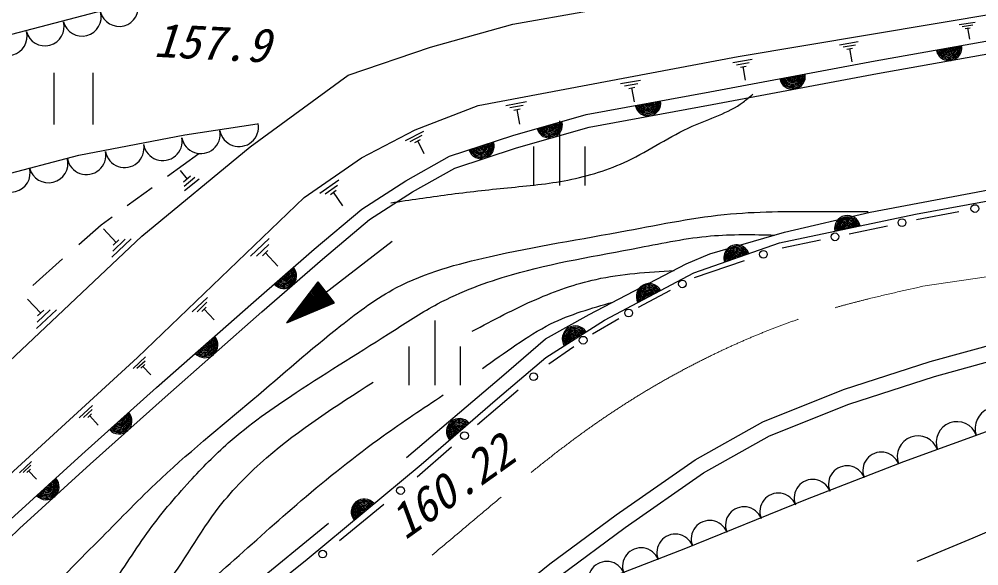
# Model space of a CAD drawing. Units: millimetres, scale not verified. Extents: x 40000 to 680000, y 20000 to 380000.
# Drawn here: x 322410 to 359619, y 296228 to 317414 of the extents above; entities that cross this region are included whole.
import ezdxf
from ezdxf.enums import TextEntityAlignment as Align

# ---------------------------------------------------------------- set-up
doc = ezdxf.new("R2010")
doc.units = ezdxf.units.MM
doc.header["$LTSCALE"] = 1000
doc.linetypes.add('CHAIN', pattern=[18.5, 12, -1.5, 3.5, -1.5])
doc.layers.add('M-BGD', color=7, linetype='Continuous', lineweight=25)
doc.layers.add('M-BMK', color=2, linetype='CHAIN', lineweight=13)
doc.styles.add('ＭＳ ゴシック', font='')
doc.styles.get('ＭＳ ゴシック').set_extended_font_data('MS Gothic')

msp = doc.modelspace()

# ---------------------------------------------------------------- linework, layer by layer
at = {"layer": 'M-BGD'}
for p, q in [((330555, 319036), (316770, 315426)), ((341545, 317216), (350704, 318844)), ((350286, 315972), (365437, 318505)), ((338357, 316334), (341545, 317216)), ((358855, 317205), (359475, 317305)), ((358975, 317135), (359385, 317195)), ((359095, 317055), (359285, 317085)), ((359265, 316635), (359195, 317075)), ((355596, 315798), (361329, 316820)), ((335168, 315249), (338357, 316334)), ((354215, 316425), (354945, 316555)), ((354365, 316345), (354835, 316425)), ((354505, 316255), (354725, 316285)), ((355686, 315306), (361415, 316328)), ((340200, 314073), (350286, 315972)), ((354705, 315755), (354615, 316275)), ((349188, 314603), (355596, 315798)), ((350075, 315735), (350825, 315865)), ((350225, 315645), (350715, 315735)), ((350375, 315555), (350595, 315595)), ((350575, 315055), (350485, 315575)), ((323764, 313332), (323764, 315332)), ((325264, 315332), (325264, 313332)), ((331369, 312467), (335168, 315249)), ((349279, 314112), (355686, 315306)), ((345725, 314915), (346505, 315055)), ((345885, 314825), (346395, 314915)), ((344391, 313720), (349188, 314603)), ((346045, 314725), (346275, 314775)), ((346265, 314205), (346165, 314755)), ((337758, 313123), (340200, 314073)), ((341275, 314075), (342075, 314225)), ((341435, 313985), (341955, 314085)), ((344506, 313233), (349279, 314112)), ((341552, 312903), (344391, 313720)), ((341595, 313885), (341835, 313935)), ((341825, 313345), (341715, 313915)), ((328830, 312927), (331631, 313364)), ((343358, 313474), (343358, 310974)), ((335677, 312038), (337758, 313123)), ((337395, 312715), (338095, 313075)), ((341699, 312425), (344506, 313233)), ((355408, 309940), (372899, 313207)), ((324717, 312139), (328830, 312927)), ((337575, 312675), (338035, 312915)), ((337755, 312635), (337965, 312745)), ((338115, 312195), (337865, 312695)), ((339099, 312102), (341552, 312903)), ((327163, 309007), (331369, 312467)), ((328157, 311325), (329369, 312211)), ((339301, 311642), (341699, 312425)), ((342358, 312474), (342358, 310974)), ((344358, 310974), (344358, 312474)), ((318372, 310476), (324717, 312139)), ((333461, 310500), (335677, 312038)), ((337397, 311151), (339099, 312102)), ((328645, 311545), (328925, 311215)), ((337655, 310722), (339301, 311642)), ((329055, 311325), (328785, 311095)), ((329225, 311275), (328805, 310935)), ((329385, 311215), (328825, 310765)), ((334065, 310665), (334805, 311185)), ((335695, 310050), (337397, 311151)), ((357161, 309861), (364415, 311197)), ((326601, 310187), (327566, 310892)), ((334275, 310645), (334755, 310985)), ((334485, 310625), (334705, 310785)), ((334955, 310185), (334595, 310705)), ((335993, 309647), (337655, 310722)), ((326993, 304304), (333461, 310500)), ((333843, 308498), (335695, 310050)), ((357198, 309646), (358848, 309958)), ((325587, 309445), (326009, 309754)), ((334168, 308118), (335993, 309647)), ((351891, 308742), (357161, 309861)), ((352091, 309157), (355408, 309940)), ((324721, 308676), (325587, 309445)), ((325675, 309285), (326165, 308765)), ((354598, 309097), (356084, 309411)), ((319972, 302223), (327163, 309007)), ((326755, 308895), (326005, 308185)), ((326515, 308885), (326035, 308425)), ((326275, 308865), (326055, 308655)), ((331375, 308225), (332105, 308915)), ((349184, 308325), (352091, 309157)), ((351997, 308548), (353483, 308862)), ((331490, 306445), (333843, 308498)), ((331615, 308235), (332085, 308685)), ((336878, 308799), (332786, 305647)), ((348571, 307588), (351891, 308742)), ((322940, 307095), (324095, 308120)), ((331820, 306069), (334168, 308118)), ((331845, 308245), (332055, 308455)), ((332435, 307845), (331955, 308355)), ((348277, 307926), (349184, 308325)), ((344506, 305965), (348277, 307926)), ((348592, 307401), (350538, 308056)), ((345106, 305747), (348571, 307588)), ((332786, 305647), (334001, 307236)), ((334363, 306303), (333824, 307004)), ((334411, 306323), (333855, 307045)), ((334459, 306343), (333887, 307086)), ((334507, 306363), (333918, 307127)), ((334555, 306383), (333949, 307168)), ((334602, 306403), (333981, 307210)), ((334633, 306416), (334001, 307236)), ((329115, 306065), (329705, 306625)), ((333933, 306124), (333541, 306634)), ((333981, 306144), (333572, 306675)), ((334029, 306164), (333604, 306716)), ((334077, 306184), (333635, 306757)), ((334124, 306204), (333667, 306798)), ((334172, 306224), (333698, 306839)), ((334220, 306244), (333729, 306880)), ((334268, 306264), (333761, 306922)), ((334316, 306284), (333792, 306963)), ((346422, 306248), (347662, 306907)), ((322735, 306565), (323245, 306025)), ((327736, 303141), (331490, 306445)), ((329305, 306075), (329685, 306445)), ((329495, 306085), (329665, 306255)), ((332786, 305647), (334633, 306416)), ((333503, 305945), (333258, 306264)), ((333551, 305965), (333289, 306305)), ((333599, 305985), (333321, 306346)), ((333647, 306005), (333352, 306387)), ((333694, 306025), (333384, 306428)), ((333742, 306045), (333415, 306469)), ((333790, 306065), (333447, 306510)), ((333838, 306084), (333478, 306551)), ((333886, 306104), (333509, 306593)), ((323855, 306155), (323075, 305425)), ((323615, 306145), (323105, 305675)), ((323365, 306135), (323125, 305915)), ((328068, 302768), (331820, 306069)), ((329975, 305755), (329585, 306175)), ((333073, 305766), (332975, 305893)), ((333121, 305786), (333006, 305935)), ((333169, 305806), (333038, 305976)), ((333217, 305826), (333069, 306017)), ((333264, 305846), (333101, 306058)), ((333312, 305866), (333132, 306099)), ((333360, 305885), (333164, 306140)), ((333408, 305905), (333195, 306181)), ((333455, 305925), (333227, 306222)), ((342812, 305023), (344506, 305965)), ((332834, 305667), (332818, 305688)), ((332882, 305686), (332849, 305729)), ((332930, 305706), (332881, 305770)), ((332978, 305726), (332912, 305811)), ((333025, 305746), (332944, 305852)), ((338520, 305734), (338520, 303234)), ((342833, 304303), (345106, 305747)), ((344640, 305219), (345658, 305807)), ((357733, 304142), (361507, 305188)), ((341110, 303558), (342812, 305023)), ((337520, 304734), (337520, 303234)), ((339520, 303234), (339520, 304734)), ((342950, 304062), (343915, 304723)), ((357906, 303567), (361646, 304604)), ((316682, 294851), (326993, 304304)), ((326825, 303875), (327305, 304325)), ((326975, 303885), (327295, 304175)), ((327125, 303885), (327275, 304025)), ((340956, 302715), (342833, 304303)), ((354370, 303058), (357733, 304142)), ((327515, 303625), (327205, 303955)), ((337427, 300430), (341110, 303558)), ((354573, 302493), (357906, 303567)), ((324832, 300538), (327736, 303141)), ((340176, 301710), (341761, 303054)), ((351239, 301813), (354370, 303058)), ((325167, 300167), (328068, 302768)), ((337996, 300153), (340956, 302715)), ((324735, 301965), (325255, 302445)), ((324905, 301975), (325235, 302285)), ((351499, 301271), (354573, 302493)), ((325065, 301975), (325215, 302115)), ((325475, 301685), (325145, 302045)), ((348624, 300335), (351239, 301813)), ((360615, 301679), (356696, 300257)), ((348944, 299827), (351499, 301271)), ((337843, 299671), (339176, 300836)), ((367459, 300758), (359383, 297297)), ((322079, 298035), (324832, 300538)), ((345557, 298203), (348624, 300335)), ((322415, 299835), (322885, 300265)), ((322420, 297669), (325167, 300167)), ((322565, 299845), (322865, 300125)), ((322705, 299845), (322845, 299975)), ((323075, 299585), (322775, 299915)), ((333574, 296482), (337996, 300153)), ((356696, 300257), (352898, 298786)), ((345907, 297716), (348944, 299827)), ((334824, 297209), (336549, 298616)), ((352898, 298786), (348184, 296868)), ((342989, 296302), (345557, 298203)), ((331006, 295106), (334399, 297880)), ((343355, 295826), (345907, 297716)), ((318302, 293753), (322420, 297669)), ((359383, 297297), (357214, 296390)), ((348184, 296868), (343180, 294951)), ((328530, 292447), (333574, 296482)), ((338616, 292823), (342989, 296302))]:
    msp.add_line(p, q, dxfattribs=at)
for centre in [(359466, 310074), (356641, 309528), (354040, 308979), (351267, 308302), (348127, 307154), (346040, 306027), (344278, 304971), (342355, 303558), (339676, 301273), (337196, 299144), (334177, 296682)]:
    msp.add_circle(centre, 150, dxfattribs=at)
for centre, radius, start, end in [((326286, 317879), 744, 194.7007, 14.7007), ((324847, 317502), 744, 194.7007, 14.7007), ((323409, 317125), 744, 194.7007, 14.7007), ((321970, 316747), 744, 194.7007, 14.7007), ((358462, 316309), 500, 190.1067, 10.1067), ((358462, 316309), 500, 190.1067, 10.1067), ((358462, 316309), 450, 190.1067, 10.1067), ((358462, 316309), 400, 190.1067, 10.1067), ((358462, 316309), 350, 190.1067, 10.1067), ((358462, 316309), 300, 190.1067, 10.1067), ((358462, 316309), 250, 190.1067, 10.1067), ((358462, 316309), 200, 190.1067, 10.1067), ((358462, 316309), 150, 190.1067, 10.1067), ((358462, 316309), 100, 190.1067, 10.1067), ((358462, 316309), 50, 190.1067, 10.1067), ((352392, 315201), 500, 190.5635, 10.5635), ((352392, 315201), 500, 190.5635, 10.5635), ((352392, 315201), 450, 190.5635, 10.5635), ((352392, 315201), 400, 190.5635, 10.5635), ((352392, 315201), 350, 190.5635, 10.5635), ((352392, 315201), 300, 190.5635, 10.5635), ((352392, 315201), 250, 190.5635, 10.5635), ((352392, 315201), 200, 190.5635, 10.5635), ((352392, 315201), 150, 190.5635, 10.5635), ((352392, 315201), 100, 190.5635, 10.5635), ((352392, 315201), 50, 190.5635, 10.5635), ((346790, 314162), 500, 190.4322, 10.4322), ((346790, 314162), 500, 190.4322, 10.4322), ((346790, 314162), 450, 190.4322, 10.4322), ((346790, 314162), 400, 190.4322, 10.4322), ((346790, 314162), 350, 190.4322, 10.4322), ((346790, 314162), 300, 190.4322, 10.4322), ((346790, 314162), 250, 190.4322, 10.4322), ((346790, 314162), 200, 190.4322, 10.4322), ((346790, 314162), 150, 190.4322, 10.4322), ((346790, 314162), 100, 190.4322, 10.4322), ((346790, 314162), 50, 190.4322, 10.4322), ((330935, 313229), 752, 190.3943, 10.3943), ((342972, 313311), 500, 196.0559, 16.0559), ((342972, 313311), 500, 196.0559, 16.0559), ((342972, 313311), 450, 196.0559, 16.0559), ((342972, 313311), 400, 196.0559, 16.0559), ((342972, 313311), 350, 196.0559, 16.0559), ((342972, 313311), 300, 196.0559, 16.0559), ((342972, 313311), 250, 196.0559, 16.0559), ((342972, 313311), 200, 196.0559, 16.0559), ((342972, 313311), 150, 196.0559, 16.0559), ((342972, 313311), 100, 196.0559, 16.0559), ((342972, 313311), 50, 196.0559, 16.0559), ((329456, 312957), 752, 190.3943, 10.3943), ((327977, 312686), 752, 190.3943, 10.3943), ((340326, 312502), 500, 198.0834, 18.0834), ((340326, 312502), 500, 198.0834, 18.0834), ((340326, 312502), 450, 198.0834, 18.0834), ((340326, 312502), 400, 198.0834, 18.0834), ((340326, 312502), 350, 198.0834, 18.0834), ((340326, 312502), 300, 198.0834, 18.0834), ((340326, 312502), 250, 198.0834, 18.0834), ((340326, 312502), 200, 198.0834, 18.0834), ((325019, 312144), 752, 190.3943, 10.3943), ((326498, 312415), 752, 190.3943, 10.3943), ((340326, 312502), 150, 198.0834, 18.0834), ((340326, 312502), 100, 198.0834, 18.0834), ((340326, 312502), 50, 198.0834, 18.0834), ((323547, 311827), 755, 193.8348, 13.8348), ((322081, 311466), 755, 193.8348, 13.8348), ((354526, 309302), 500, 11.9875, 191.9875), ((354526, 309302), 500, 11.9875, 191.9875), ((354526, 309302), 450, 11.9875, 191.9875), ((354526, 309302), 400, 11.9875, 191.9875), ((354526, 309302), 350, 11.9875, 191.9875), ((354526, 309302), 300, 11.9875, 191.9875), ((354526, 309302), 250, 11.9875, 191.9875), ((354526, 309302), 200, 11.9875, 191.9875), ((354526, 309302), 150, 11.9875, 191.9875), ((354526, 309302), 100, 11.9875, 191.9875), ((354526, 309302), 50, 11.9875, 191.9875), ((350231, 308165), 500, 19.179, 199.179), ((350231, 308165), 500, 19.179, 199.179), ((350231, 308165), 450, 19.179, 199.179), ((350231, 308165), 400, 19.179, 199.179), ((350231, 308165), 350, 19.179, 199.179), ((350231, 308165), 300, 19.179, 199.179), ((350231, 308165), 250, 19.179, 199.179), ((350231, 308165), 200, 19.179, 199.179), ((350231, 308165), 150, 19.179, 199.179), ((350231, 308165), 100, 19.179, 199.179), ((350231, 308165), 50, 19.179, 199.179), ((332667, 307472), 500, 221.0995, 41.0995), ((332667, 307472), 500, 221.0995, 41.0995), ((332667, 307472), 450, 221.0995, 41.0995), ((332667, 307472), 400, 221.0995, 41.0995), ((332667, 307472), 350, 221.0995, 41.0995), ((332667, 307472), 300, 221.0995, 41.0995), ((332667, 307472), 250, 221.0995, 41.0995), ((332667, 307472), 200, 221.0995, 41.0995), ((332667, 307472), 150, 221.0995, 41.0995), ((332667, 307472), 100, 221.0995, 41.0995), ((332667, 307472), 50, 221.0995, 41.0995), ((346839, 306667), 500, 27.9795, 207.9795), ((346839, 306667), 500, 27.9795, 207.9795), ((346839, 306667), 450, 27.9795, 207.9795), ((346839, 306667), 400, 27.9795, 207.9795), ((346839, 306667), 350, 27.9795, 207.9795), ((346839, 306667), 300, 27.9795, 207.9795), ((346839, 306667), 250, 27.9795, 207.9795), ((346839, 306667), 200, 27.9795, 207.9795), ((346839, 306667), 150, 27.9795, 207.9795), ((346839, 306667), 100, 27.9795, 207.9795), ((346839, 306667), 50, 27.9795, 207.9795), ((343969, 305025), 500, 32.4123, 212.4123), ((343969, 305025), 500, 32.4123, 212.4123), ((329613, 304793), 500, 221.3478, 41.3478), ((329613, 304793), 500, 221.3478, 41.3478), ((343969, 305025), 450, 32.4123, 212.4123), ((343969, 305025), 400, 32.4123, 212.4123), ((343969, 305025), 350, 32.4123, 212.4123), ((343969, 305025), 300, 32.4123, 212.4123), ((343969, 305025), 250, 32.4123, 212.4123), ((343969, 305025), 200, 32.4123, 212.4123), ((343969, 305025), 150, 32.4123, 212.4123), ((343969, 305025), 100, 32.4123, 212.4123), ((329613, 304793), 450, 221.3478, 41.3478), ((329613, 304793), 400, 221.3478, 41.3478), ((329613, 304793), 350, 221.3478, 41.3478), ((329613, 304793), 300, 221.3478, 41.3478), ((329613, 304793), 250, 221.3478, 41.3478), ((329613, 304793), 200, 221.3478, 41.3478), ((329613, 304793), 150, 221.3478, 41.3478), ((329613, 304793), 100, 221.3478, 41.3478), ((329613, 304793), 50, 221.3478, 41.3478), ((343969, 305025), 50, 32.4123, 212.4123), ((326284, 301840), 500, 221.8779, 41.8779), ((326284, 301840), 500, 221.8779, 41.8779), ((360277, 301561), 803, 20.0521, 200.0521), ((326284, 301840), 450, 221.8779, 41.8779), ((326284, 301840), 400, 221.8779, 41.8779), ((326284, 301840), 350, 221.8779, 41.8779), ((326284, 301840), 300, 221.8779, 41.8779), ((326284, 301840), 250, 221.8779, 41.8779), ((326284, 301840), 200, 221.8779, 41.8779), ((326284, 301840), 150, 221.8779, 41.8779), ((326284, 301840), 100, 221.8779, 41.8779), ((326284, 301840), 50, 221.8779, 41.8779), ((339476, 301434), 500, 40.8878, 220.8878), ((339476, 301434), 500, 40.8878, 220.8878), ((339476, 301434), 450, 40.8878, 220.8878), ((339476, 301434), 400, 40.8878, 220.8878), ((339476, 301434), 350, 40.8878, 220.8878), ((358768, 301010), 803, 20.0521, 200.0521), ((339476, 301434), 300, 40.8878, 220.8878), ((339476, 301434), 250, 40.8878, 220.8878), ((339476, 301434), 200, 40.8878, 220.8878), ((339476, 301434), 150, 40.8878, 220.8878), ((339476, 301434), 100, 40.8878, 220.8878), ((339476, 301434), 50, 40.8878, 220.8878), ((357259, 300460), 803, 20.0521, 200.0521), ((355838, 299919), 716, 21.7005, 201.7005), ((354507, 299389), 716, 21.7005, 201.7005), ((323456, 299287), 500, 222.2737, 42.2737), ((323456, 299287), 500, 222.2737, 42.2737), ((323456, 299287), 450, 222.2737, 42.2737), ((323456, 299287), 400, 222.2737, 42.2737), ((353176, 298860), 716, 21.7005, 201.7005), ((323456, 299287), 350, 222.2737, 42.2737), ((323456, 299287), 300, 222.2737, 42.2737), ((323456, 299287), 250, 222.2737, 42.2737), ((323456, 299287), 200, 222.2737, 42.2737), ((323456, 299287), 150, 222.2737, 42.2737), ((323456, 299287), 100, 222.2737, 42.2737), ((323456, 299287), 50, 222.2737, 42.2737), ((335785, 298317), 500, 39.6925, 219.6925), ((335785, 298317), 500, 39.6925, 219.6925), ((351845, 298330), 716, 21.7005, 201.7005), ((335785, 298317), 450, 39.6925, 219.6925), ((335785, 298317), 400, 39.6925, 219.6925), ((335785, 298317), 350, 39.6925, 219.6925), ((335785, 298317), 300, 39.6925, 219.6925), ((335785, 298317), 250, 39.6925, 219.6925), ((335785, 298317), 200, 39.6925, 219.6925), ((335785, 298317), 150, 39.6925, 219.6925), ((350513, 297800), 716, 21.7005, 201.7005), ((335785, 298317), 100, 39.6925, 219.6925), ((335785, 298317), 50, 39.6925, 219.6925), ((349182, 297270), 716, 21.7005, 201.7005), ((347851, 296741), 716, 21.7005, 201.7005), ((346520, 296211), 716, 21.7005, 201.7005), ((345189, 295681), 716, 21.7005, 201.7005)]:
    msp.add_arc(centre, radius, start, end, dxfattribs=at)
for points, knots in [([(336824, 310300), (337559, 310410), (338293, 310519), (339029, 310615), (339800, 310716), (340574, 310803), (341349, 310880), (342130, 310959), (342913, 311028), (343685, 311179), (344485, 311334), (345273, 311577), (346006, 311925), (346859, 312330), (347638, 312879), (348508, 313267), (349176, 313564), (349899, 313766), (350480, 314195), (350612, 314292), (350737, 314401), (350861, 314510)], [0, 0, 0, 0, 1, 1, 1, 2, 2, 2, 3, 3, 3, 4, 4, 4, 5, 5, 5, 6, 6, 6, 7, 7, 7, 7]), ([(312351, 287582), (314088, 288341), (315826, 289100), (317421, 290104), (318048, 290497), (318652, 290929), (319264, 291347), (319838, 291739), (320419, 292120), (320969, 292545), (321407, 292885), (321826, 293253), (322212, 293651), (322781, 294236), (323281, 294885), (323825, 295493), (324353, 296084), (324923, 296636), (325483, 297198), (326220, 297936), (326939, 298692), (327694, 299409), (328901, 300555), (330201, 301605), (331472, 302680), (332604, 303636), (333713, 304613), (334881, 305536), (335569, 306080), (336277, 306605), (337046, 307010), (338159, 307596), (339399, 307930), (340639, 308208), (342420, 308607), (344201, 308890), (345983, 309221), (347314, 309469), (348645, 309744), (349991, 309866), (351213, 309977), (352447, 309962), (353676, 309959), (354230, 309957), (354782, 309958), (355335, 309959)], [0, 0, 0, 0, 1, 1, 1, 2, 2, 2, 3, 3, 3, 4, 4, 4, 5, 5, 5, 6, 6, 6, 7, 7, 7, 8, 8, 8, 9, 9, 9, 10, 10, 10, 11, 11, 11, 12, 12, 12, 13, 13, 13, 14, 14, 14, 15, 15, 15, 15]), ([(324145, 293465), (324725, 294039), (325306, 294613), (325809, 295249), (326370, 295959), (326833, 296746), (327362, 297484), (327871, 298196), (328441, 298862), (329032, 299508), (329505, 300024), (329992, 300527), (330515, 300990), (331332, 301715), (332235, 302341), (333150, 302943), (334410, 303772), (335691, 304556), (336962, 305366), (337511, 305717), (338058, 306072), (338632, 306378), (339539, 306862), (340513, 307222), (341503, 307508), (343131, 307978), (344802, 308246), (346467, 308566), (347383, 308742), (348297, 308934), (349220, 309013), (350046, 309085), (350880, 309067), (351714, 309049)], [0, 0, 0, 0, 1, 1, 1, 2, 2, 2, 3, 3, 3, 4, 4, 4, 5, 5, 5, 6, 6, 6, 7, 7, 7, 8, 8, 8, 9, 9, 9, 10, 10, 10, 11, 11, 11, 11]), ([(339979, 305319), (340791, 305753), (341604, 306187), (342450, 306555), (343202, 306881), (343981, 307156), (344779, 307331), (345767, 307548), (346784, 307613), (347801, 307678)], [0, 0, 0, 0, 1, 1, 1, 2, 2, 2, 3, 3, 3, 3]), ([(340368, 303872), (340800, 304181), (341232, 304490), (341673, 304790), (342107, 305084), (342548, 305370), (343015, 305602), (343777, 305980), (344605, 306214), (345434, 306448)], [0, 0, 0, 0, 1, 1, 1, 2, 2, 2, 3, 3, 3, 3]), ([(325262, 292614), (326241, 293481), (327221, 294348), (328015, 295367), (328791, 296363), (329390, 297504), (330168, 298508), (330708, 299205), (331335, 299836), (332003, 300414), (333280, 301519), (334706, 302431), (336132, 303343)], [0, 0, 0, 0, 1, 1, 1, 2, 2, 2, 3, 3, 3, 4, 4, 4, 4]), ([(325403, 291731), (326309, 292531), (327214, 293332), (328121, 294131), (328946, 294859), (329771, 295587), (330591, 296319), (331505, 297136), (332412, 297959), (333344, 298755), (334370, 299631), (335425, 300474), (336521, 301261), (337284, 301808), (338067, 302329), (338850, 302849)], [0, 0, 0, 0, 1, 1, 1, 2, 2, 2, 3, 3, 3, 4, 4, 4, 5, 5, 5, 5]), ([(422732, 300098), (421610, 299075), (420489, 298053), (419346, 297055), (418541, 296352), (417726, 295661), (416892, 294994), (415916, 294212), (414915, 293463), (413898, 292736), (413112, 292174), (412316, 291626), (411493, 291117), (410609, 290569), (409695, 290067), (408745, 289644), (407303, 289003), (405780, 288547), (404230, 288221), (402773, 287915), (401293, 287723), (399813, 287681), (397276, 287611), (394739, 287983), (392206, 288270), (389709, 288553), (387215, 288752), (384698, 288761), (381574, 288772), (378416, 288488), (375422, 287681), (371278, 286564), (367450, 284443), (363546, 282577), (360781, 281256), (357977, 280062), (355252, 278700), (352538, 277344), (349901, 275821), (347302, 274234), (345203, 272953), (343128, 271630), (341167, 270161), (340192, 269430), (339245, 268663), (338321, 267855), (337279, 266943), (336267, 265980), (335474, 264861), (334909, 264063), (334456, 263186), (334002, 262309)], [0, 0, 0, 0, 1, 1, 1, 2, 2, 2, 3, 3, 3, 4, 4, 4, 5, 5, 5, 6, 6, 6, 7, 7, 7, 8, 8, 8, 9, 9, 9, 10, 10, 10, 11, 11, 11, 12, 12, 12, 13, 13, 13, 14, 14, 14, 15, 15, 15, 16, 16, 16, 17, 17, 17, 17])]:
    msp.add_open_spline(points, degree=3, knots=knots, dxfattribs=at)
at = {"layer": 'M-BMK'}
msp.add_line((357444, 307060), (372003, 309205), dxfattribs=at)
msp.add_open_spline([(293622, 275239), (295638, 275539), (297654, 275839), (299653, 276237), (301587, 276622), (303505, 277098), (305398, 277651), (307360, 278224), (309296, 278880), (311211, 279596), (313525, 280461), (315807, 281413), (318039, 282469), (319588, 283201), (321112, 283984), (322614, 284811), (324750, 285988), (326842, 287256), (328802, 288701), (330671, 290079), (332420, 291618), (334194, 293121), (335915, 294578), (337660, 296002), (339387, 297452), (341122, 298908), (342838, 300391), (344690, 301690), (346131, 302701), (347654, 303602), (349240, 304375), (350637, 305056), (352082, 305639), (353566, 306091), (354840, 306478), (356142, 306769), (357444, 307060)], degree=3, knots=[0, 0, 0, 0, 1, 1, 1, 2, 2, 2, 3, 3, 3, 4, 4, 4, 5, 5, 5, 6, 6, 6, 7, 7, 7, 8, 8, 8, 9, 9, 9, 10, 10, 10, 11, 11, 11, 12, 12, 12, 12], dxfattribs=at)

# ---------------------------------------------------------------- texts
at = {"layer": 'M-BGD', "style": 'ＭＳ ゴシック', "oblique": 15}
for s, rotation, p in [('157.9', 357.064, (327594, 315564)), ('160.22', 35.446, (337596, 296879))]:
    msp.add_text(s, height=1320, rotation=rotation, dxfattribs=at).set_placement(p, align=Align.BOTTOM_LEFT)

doc.saveas('drawing.dxf')
